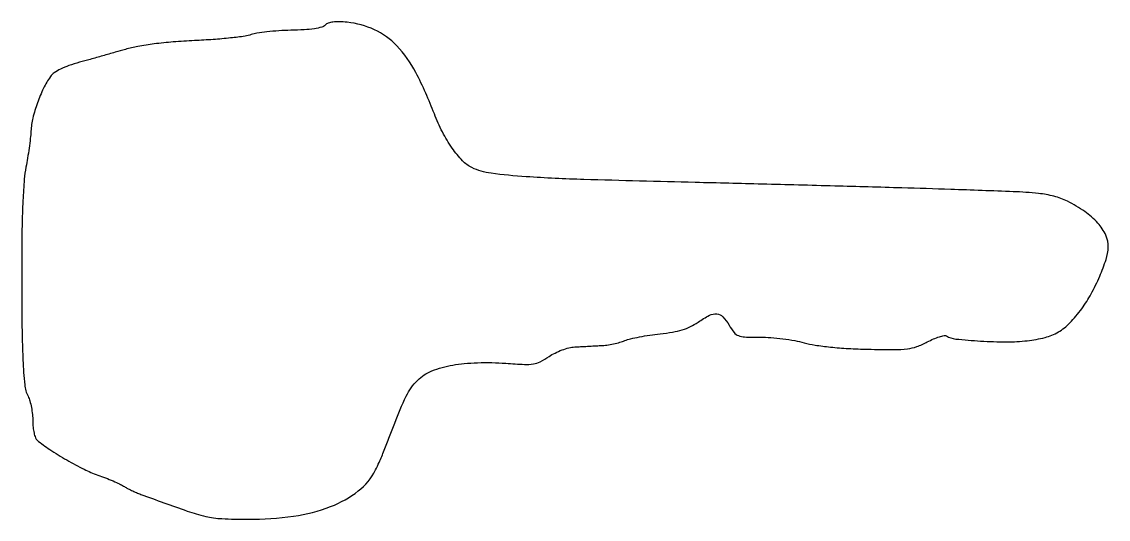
# Model space of a CAD drawing. Extents: x 1 to 317, y 0 to 145.
import ezdxf

# ---------------------------------------------------------------- set-up
doc = ezdxf.new("R2010")
doc.units = 0

msp = doc.modelspace()

# ---------------------------------------------------------------- linework, layer by layer
msp.add_lwpolyline([(89.208787, 143.851369, -0.137296), (88.178026, 143.249182, -0.026626), (86.045267, 142.811056, -0.022356), (83.096441, 142.501291, -0.010079), (79.208787, 142.346478, 0.01081), (75.665855, 142.200202, 0.011667), (72.221806, 141.902534, 0.011243), (69.285512, 141.512577, 0.053583), (67.65268, 141.075441, -0.059253), (65.839107, 140.611822, -0.006739), (61.631285, 140.111136, -0.008074), (56.588935, 139.662155, -0.006487), (51.15268, 139.3373, 0.008254), (44.930801, 138.943433, 0.011387), (39.362321, 138.37066, 0.012839), (34.625375, 137.650143, 0.026934), (31, 136.799446, -0.001394), (28.016578, 135.93655, -0.000788), (24.395746, 134.906398, -0.000787), (20.741026, 133.879035, -0.001293), (17.645093, 133.022627, 0.016663), (14.53956, 132.05989, 0.030582), (12.096018, 131.040925, 0.038083), (10.280846, 129.971642, 0.085264), (9.145093, 128.851233, 0.042785), (7.128171, 125.460137, 0.02674), (5.338005, 121.197284, 0.026814), (4.023155, 116.799148, 0.045463), (3.464428, 113, -0.0142), (3.284512, 110.851736, -0.006493), (2.933813, 108.059375, -0.006424), (2.488181, 105.126124, -0.008805), (2.006974, 102.5, 0.031072), (1.524564, 98.993389, 0.006439), (1.140482, 92.777556, 0.006582), (0.87647, 85.37956, 0.005458), (0.785123, 77.5, 0.001925), (0.848162, 57.62994, 0.009275), (1.137205, 46.328778, 0.013373), (1.646457, 39.154414, 0.09353), (2.626133, 35.79966, -0.049228), (3.154135, 34.447451, -0.021407), (3.596426, 32.567664, -0.020936), (3.899297, 30.513845, -0.026142), (4, 28.589087, 0.025466), (4.091879, 26.786277, 0.02994), (4.367187, 25.098587, 0.03112), (4.766577, 23.729214, 0.133639), (5.25, 23.040053, 0.028525), (8.952833, 20.304093, 0.014359), (13.905774, 17.263349, 0.014302), (18.959581, 14.546383, 0.03264), (22.946509, 12.863455, -0.008855), (25.182301, 12.042573, -0.008753), (27.396319, 11.14001, -0.008653), (29.305972, 10.282851, -0.033098), (30.446509, 9.651785, 0.021312), (31.445944, 9.067631, 0.010125), (32.778037, 8.39755, 0.010015), (34.201296, 7.752053, 0.013992), (35.5, 7.236678, 0.002458), (48.96597, 2.399231, 0.028073), (54.381268, 0.819556, 0.045474), (59.053273, 0.17634, 0.011483), (66.730621, 0, 0.03436), (79.994552, 0.91257, 0.057813), (90.785902, 3.701215, 0.072267), (98.825627, 8.226448, 0.11195), (103.88023, 14.339773, 0.015535), (104.917566, 16.561389, 0.004442), (106.387539, 20.068558, 0.004467), (107.976603, 24.057769, 0.004728), (109.463554, 28, -0.025606), (112.802698, 35.844639, -0.083153), (116.074752, 40.432261, -0.102352), (120.256304, 43.179815, -0.051275), (126.370251, 44.904021, -0.021531), (129.693429, 45.336315, -0.013415), (133.615795, 45.569873, -0.012922), (137.766863, 45.598122, -0.014079), (141.79645, 45.407817, 0.007091), (147.21819, 45.075783, 0.050447), (149.843389, 45.217224, 0.079392), (151.871939, 45.873935, 0.031183), (154.40932, 47.3739, -0.033813), (156.161139, 48.397103, -0.02562), (158.203293, 49.284205, -0.026171), (160.223391, 49.922938, -0.051257), (161.889547, 50.177291, 0.000141), (163.559693, 50.259776, 0.000076), (165.614429, 50.36215, 0.000076), (167.706129, 50.467005, 0.00012), (169.5, 50.557636, 0.022402), (171.250615, 50.725359, 0.015618), (173.20625, 51.064172, 0.015789), (175.065108, 51.507959, 0.031243), (176.5, 51.996874, -0.039048), (178.12673, 52.522996, -0.010834), (180.750002, 53.090584, -0.010869), (183.757582, 53.605856, -0.011194), (186.755326, 53.98422, 0.016173), (190.407219, 54.482132, 0.032308), (193.242601, 55.153332, 0.038635), (195.611658, 56.083854, 0.038648), (197.809076, 57.36769, -0.030526), (201.135769, 59.384391, -0.145882), (203.290889, 59.808312, -0.183513), (205.04406, 58.943015, -0.054123), (206.867499, 56.5, 0.032874), (208.320579, 54.37042, 0.135133), (209.563954, 53.44918, 0.084149), (211.398957, 53.075062, 0.008305), (215.917485, 53, -0.018851), (219.014422, 52.883201, -0.012499), (222.55399, 52.526667, -0.012588), (225.979266, 52.007022, -0.02383), (228.70121, 51.388654, 0.030264), (231.916185, 50.701626, 0.012056), (236.390728, 50.135241, 0.011032), (241.628364, 49.716732, 0.008797), (247.291037, 49.489665, 0.004577), (255.036825, 49.386411, 0.031543), (258.833233, 49.610242, 0.056334), (261.588218, 50.268407, 0.035424), (264.616838, 51.61318, -0.019381), (266.43049, 52.48912, -0.026507), (268.128886, 53.124859, -0.025467), (269.538845, 53.491268, -0.191516), (270.204778, 53.37344, 0.114221), (272.881308, 52.468257, 0.009782), (280.142881, 51.892688, 0.014029), (287.743866, 51.653355, 0.028196), (293.735254, 51.970938, 0.035826), (298.916992, 52.918974, 0.069782), (302.793756, 54.521226, 0.06861), (306.121738, 57.14842, 0.033593), (309.602461, 61.294571, 0.032358), (312.351903, 65.617158, 0.02366), (314.849989, 70.729583, 0.023591), (316.703775, 75.654202, 0.069343), (317.330747, 79.21293, 0.119191), (316.619008, 82.700094, 0.072256), (314.289035, 86.23429, 0.058928), (310.498895, 89.598634, 0.038323), (305.446207, 92.57012, 0.049603), (301.512663, 94.032286, 0.03899), (297.034918, 94.841658, 0.015512), (289.676735, 95.356549, 0.001435), (271.433715, 96.013062, 0.00105), (257.183699, 96.454978, 0.000418), (237.633654, 97.00379, 0.000414), (216.539405, 97.560834, 0.00052), (197, 98.040294, -0.001523), (164.588201, 98.900629, -0.009175), (147.764636, 99.707636, -0.015964), (137.504955, 100.718457, -0.078393), (131.938398, 102.35899, -0.093774), (129.195188, 104.359387, -0.035809), (126.202167, 108.044431, -0.032816), (123.348419, 112.752259, -0.028788), (120.993729, 118, 0.028385), (115.608057, 130.028607, 0.070761), (110.030615, 137.857478, 0.093874), (103.572832, 142.499967, 0.084553), (95.622396, 144.678005, 0.017487), (93.237011, 144.830201, 0.039252), (91.426219, 144.740099, 0.053622), (90.092422, 144.420301, 0.115295)], format="xyb", close=True)

doc.saveas('drawing.dxf')
